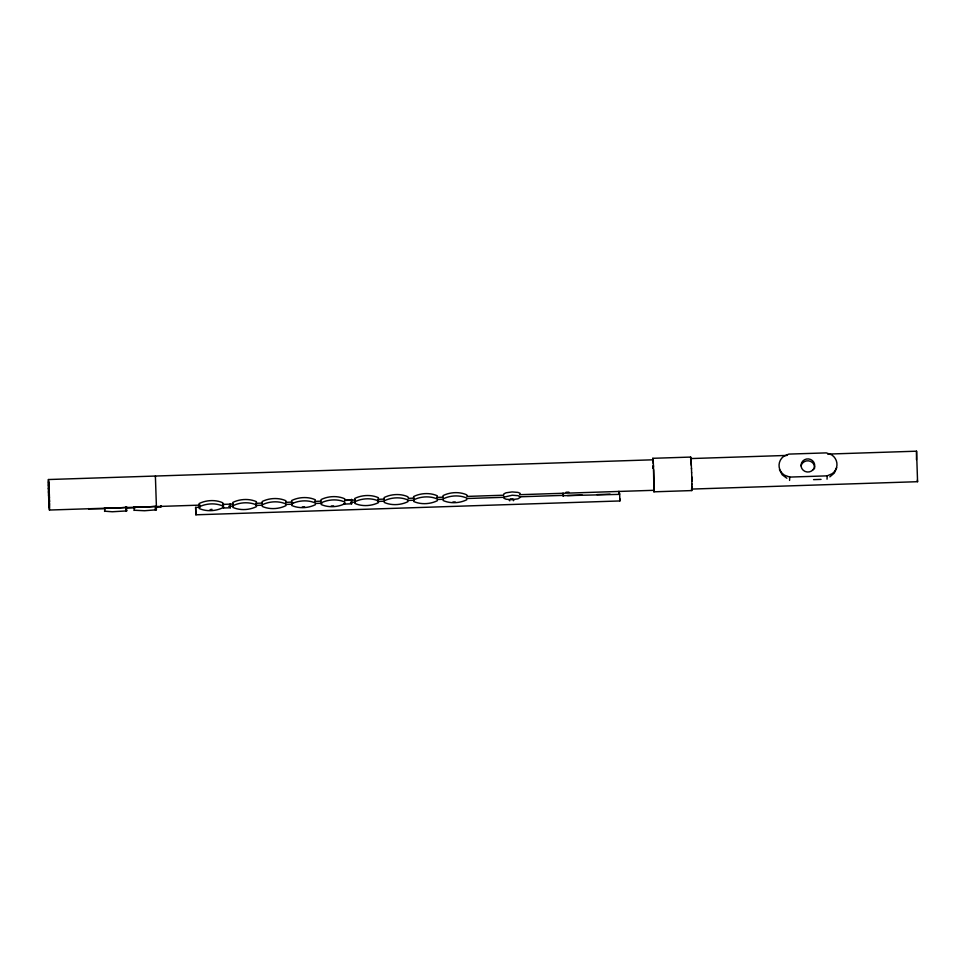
<?xml version="1.0" encoding="UTF-8"?>
<svg xmlns="http://www.w3.org/2000/svg" width="966" height="966" viewBox="0 0 966 966"><rect width="100%" height="100%" fill="white"/><g stroke="black" fill="none" stroke-linecap="round" stroke-linejoin="round"><path stroke-width="1.45" d="M48.385 486.091L48.505 481.636L48.723 482.964M49.483 503.479L49.375 507.947L49.145 506.619M160.972 505.93L160.948 506.921L156.444 507.065M691.861 483.906L691.777 490.571L653.934 491.815L653.644 490.112M619.604 494.218L619.629 493.529L619.894 500.956L195.881 514.806L195.627 507.379L200.143 507.235M88.812 508.792L105.33 508.732M654.006 487.77L653.873 490.305L519.708 494.689M691.861 486.526L691.728 489.074L917.567 481.696L916.553 451.194L827.729 454.092M211.808 510.157L211.844 509.227M789.572 480.416L789.741 477.083L784.428 475.175L782.267 473.388A12.268 11.701 2.9 0 1 781.651 458.27L783.655 456.338L788.799 454.105L826.268 452.885L831.581 454.781L833.755 456.568A12.268 11.701 2.9 0 1 834.37 471.686L832.354 473.618L827.21 475.852L789.741 477.083M827.041 479.196L827.21 475.852M195.881 514.806L195.627 507.379M653.125 461.35L652.859 459.804L48.433 479.534L48.421 488.953M104.594 508.237L49.447 510.036L49.447 500.617M155.309 476.83L155.393 476.045L156.407 506.546L200.119 505.121M652.726 459.164L652.811 458.307L690.666 457.075L690.98 460.118M652.774 460.589L652.859 459.804M653.934 491.815L653.463 465.733M690.581 457.92L690.666 457.075M690.63 459.345L690.714 458.572L787.073 455.421M916.553 451.194L916.468 459.683M836.689 467.749L834.298 473.062L829.83 476.854M513.972 499.82L513.357 500.726M222.675 504.445L222.76 502.767C215.551 499.519 206.181 500.026 199.141 503.54L199.056 505.218M256.316 503.346L256.401 501.668C249.192 498.42 239.834 498.927 232.794 502.441L232.709 504.119M285.755 502.38L285.839 500.714C278.643 497.466 269.272 497.973 262.233 501.487L262.148 503.153M315.206 501.426L315.29 499.748C308.082 496.5 298.711 497.007 291.672 500.521L291.587 502.199L292.77 502.936M344.645 500.46L344.729 498.794C337.52 495.546 328.162 496.041 321.123 499.555L321.038 501.233M378.286 499.362L378.37 497.695C371.173 494.447 361.803 494.942 354.764 498.456L354.679 500.134M437.175 497.442L437.26 495.763C430.051 492.515 420.693 493.022 413.653 496.536L413.569 498.215M520.058 494.471L520.119 493.324L517.993 492.394L512.077 491.935L506.099 492.781L503.866 493.855L503.805 495.003M304.58 506.872L302.273 506.945M333.584 505.918L331.278 506.003M455.24 501.958L452.921 502.03M512.958 498.867L510.434 498.951M104.569 511.437L104.944 507.754M105.04 511.219L112.249 511.763L126.425 510.929L126.8 507.247L125.665 507.017M126.86 507.295L115.026 508.249L104.4 507.935M134.02 510.471L134.383 506.8M134.491 510.253L144.574 510.748L156.407 509.794L155.2 509.517M211.3 509.541L210.129 509.541M813.553 479.631L821.052 479.39M565.991 492.249L568.938 492.153M344.874 500.207L351.612 499.99M105.608 508.201L155.236 506.582L155.333 510.048M222.735 504.385L233.289 504.035M255.893 503.298L261.931 503.105M286.045 502.32L292.082 502.115M314.687 501.378L320.724 501.185M344.838 500.4L355.391 500.05M378.008 499.313L384.033 499.12M408.159 498.335L414.185 498.13M436.801 497.393L442.826 497.2M466.952 496.415L503.129 495.232M126.377 508.044L135.397 507.754M228.713 506.293L233.217 506.148M255.773 505.411L261.786 505.218M285.839 504.433L291.853 504.24M315.918 503.455L321.932 503.25M350.501 502.32L355.005 502.175M377.561 501.439L383.574 501.245M407.628 500.46L413.641 500.255M437.707 499.47L442.211 499.325M467.773 498.492L503.866 497.309M520.396 496.778L563.999 495.353M567.477 495.546L582.172 495.075M596.879 494.592L610.101 494.157M563.069 495.691L618.952 494.387L618.916 491.815M223.436 507.295L223.472 508.007L230.319 507.778L230.306 503.6M343.534 504.083L351.612 503.817L351.564 499.277M125.761 510.483L126.969 510.748M786.879 478.255L782.194 474.765L779.441 469.609M156.081 506.184L144.477 507.283L133.851 506.969M509.794 500.835L509.106 499.977M619.858 500.931L619.701 498.565M917.567 481.696L917.302 480.162M691.777 490.571L691.487 488.881M652.811 458.307L653.294 463.571M160.924 506.86L160.839 505.629M156.407 506.546L156.335 509.746M48.433 479.534L48.868 484.872M49.447 510.036L48.723 499.024M467.073 495.63L466.699 494.809C459.49 491.561 450.132 492.068 443.092 495.582L443.008 497.249M408.195 497.55L407.821 496.729C400.612 493.481 391.242 493.988 384.202 497.502L384.118 499.18M88.763 509.227L88.703 508.551M618.952 494.387L618.88 491.296M690.956 458.765L691.318 465.334M351.576 503.117L351.612 503.817M230.27 507.078L230.319 507.778M691.137 461.205L691.475 468.908M653.282 462.436L653.463 466.566M48.855 483.302L49.012 487.468M49.012 506.281L48.602 495.655M49.025 486.296L49.157 490.547M691.499 468.425L691.62 472.821M653.644 469.657L654.067 486.127M49.181 489.871L49.278 493.928M691.656 472.724L691.873 481.249M125.797 507.548L125.894 511.002M49.326 493.795L49.447 497.768M48.421 491.803L48.542 495.787M691.741 476.806L691.922 484.896M49.375 497.357L49.532 501.547M48.348 488.023L48.493 492.213M563.033 493.119L563.118 496.21M652.75 466.083L652.774 468.293M223.46 503.817L223.472 508.007M812.877 469.947A6.786 6.472 2.9 0 1 803.241 470.261A6.931 6.605 2.9 0 1 802.867 460.975A6.786 6.472 2.9 0 1 812.503 460.661A6.931 6.605 2.9 0 1 812.877 469.947M814.423 468.836A6.931 6.605 2.9 0 0 812.394 462.557A6.786 6.472 2.9 0 0 802.758 462.871A6.931 6.605 2.9 0 0 801.128 465.866M199.274 506.824L199.189 508.502C206.398 511.751 215.768 511.243 222.808 507.73L222.892 506.051C215.684 502.803 206.313 503.31 199.274 506.824M232.927 505.725L232.842 507.404C240.051 510.652 249.409 510.145 256.449 506.631L256.533 504.952C249.325 501.704 239.966 502.211 232.927 505.725M262.366 504.759L262.281 506.438C269.49 509.686 278.86 509.179 285.9 505.665L285.984 503.998C278.776 500.75 269.405 501.245 262.366 504.759M291.804 503.805L291.72 505.484C298.929 508.72 308.299 508.225 315.339 504.711L315.423 503.032C308.214 499.784 298.844 500.291 291.804 503.805M321.255 502.839L321.171 504.518C328.368 507.766 337.738 507.259 344.777 503.745L344.862 502.066C337.653 498.818 328.295 499.325 321.255 502.839M354.896 501.74L354.812 503.419C362.021 506.667 371.391 506.16 378.43 502.646L378.515 500.968C371.306 497.719 361.936 498.227 354.896 501.74M384.335 500.786L384.251 502.453C391.459 505.701 400.83 505.206 407.869 501.692L407.954 500.014C400.745 496.765 391.375 497.273 384.335 500.786M413.786 499.82L413.702 501.499C420.91 504.747 430.268 504.24 437.308 500.726L437.393 499.048C430.184 495.8 420.826 496.307 413.786 499.82M443.225 498.854L443.14 500.533C450.349 503.781 459.707 503.274 466.747 499.76L466.832 498.094C459.623 494.846 450.265 495.341 443.225 498.854M503.998 497.14L503.95 498.287L506.075 499.217L511.98 499.676L517.969 498.83L520.505 497.176L518.126 495.679L512.209 495.22L503.998 497.14"/></g></svg>
